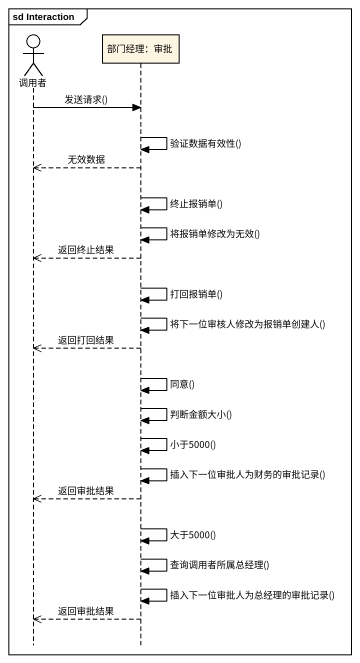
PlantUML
@startuml
mainframe sd Interaction
hide footbox
actor 调用者
participant "部门经理：审批" as 部门经理_审批

调用者 -> 部门经理_审批 : 发送请求()
部门经理_审批 -> 部门经理_审批 : 验证数据有效性()
部门经理_审批 -->> 调用者 : 无效数据
部门经理_审批 -> 部门经理_审批 : 终止报销单()
部门经理_审批 -> 部门经理_审批 : 将报销单修改为无效()
部门经理_审批 -->> 调用者 : 返回终止结果
部门经理_审批 -> 部门经理_审批 : 打回报销单()
部门经理_审批 -> 部门经理_审批 : 将下一位审核人修改为报销单创建人()
部门经理_审批 -->> 调用者 : 返回打回结果
部门经理_审批 -> 部门经理_审批 : 同意()
部门经理_审批 -> 部门经理_审批 : 判断金额大小()
部门经理_审批 -> 部门经理_审批 : 小于5000()
部门经理_审批 -> 部门经理_审批 : 插入下一位审批人为财务的审批记录()
部门经理_审批 -->> 调用者 : 返回审批结果
部门经理_审批 -> 部门经理_审批 : 大于5000()
部门经理_审批 -> 部门经理_审批 : 查询调用者所属总经理()
部门经理_审批 -> 部门经理_审批 : 插入下一位审批人为总经理的审批记录()
部门经理_审批 -->> 调用者 : 返回审批结果
@enduml
